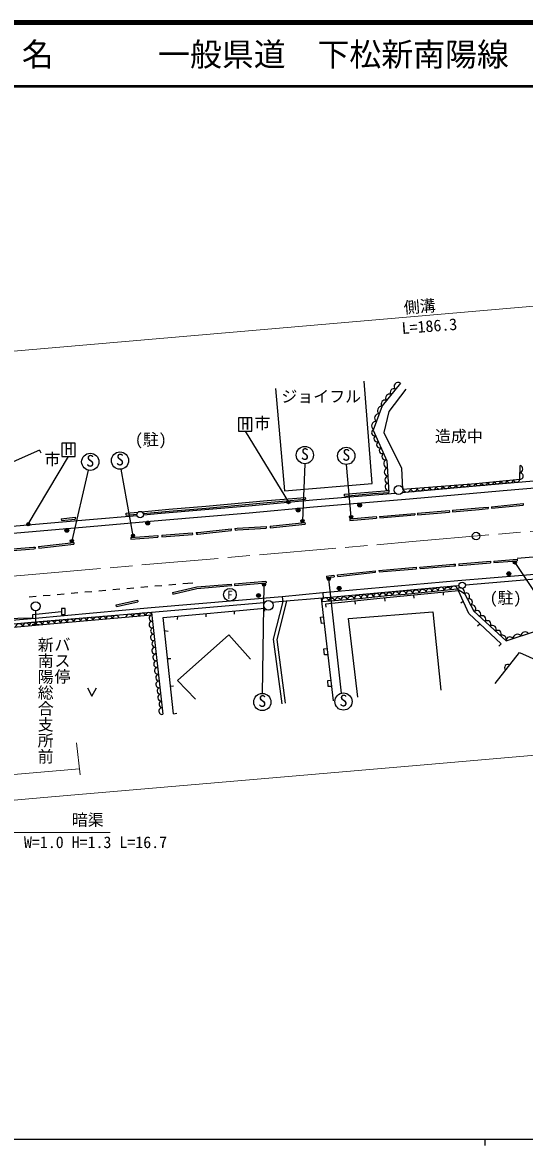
# Model space of a CAD drawing. Units: millimetres at full size, sheet at 1:1000; details may follow other scales. Extents: x 40000 to 680000, y 20000 to 380000.
# Drawn here: x 195462 to 274206, y 204000 to 380000 of the extents above; entities that cross this region are included whole.
import ezdxf
from ezdxf.enums import TextEntityAlignment as Align

# ---------------------------------------------------------------- set-up
doc = ezdxf.new("R2010")
doc.units = ezdxf.units.MM
doc.header["$LTSCALE"] = 1000
doc.linetypes.add('CHAIN', pattern=[18.5, 12, -1.5, 3.5, -1.5])
for name, color, linetype, lineweight in [('M-BGD', 7, 'Continuous', 25), ('M-BGD-EXST', 7, 'Continuous', 25), ('M-BMK', 2, 'CHAIN', 13), ('M-BMK-SRVR', 3, 'Continuous', 25), ('M-STR-HTXT', 7, 'Continuous', 13), ('M-STR-STRC', 7, 'Continuous', 25), ('M-TTL', 2, 'Continuous', 140), ('M-TTL-BAND', 7, 'Continuous', 25), ('M-TTL-LINE', 7, 'Continuous', 50)]:
    doc.layers.add(name, color=color, linetype=linetype, lineweight=lineweight)
doc.layers.add('M-BMK-HTXT', color=7, linetype='Continuous')
doc.layers.add('M-TTL-TXT', color=7, linetype='Continuous')
doc.styles.add('@ＭＳ ゴシック', font='')
doc.styles.add('ＭＳ ゴシック', font='')
doc.styles.get('@ＭＳ ゴシック').set_extended_font_data('@MS Gothic')
doc.styles.get('ＭＳ ゴシック').set_extended_font_data('MS Gothic')

msp = doc.modelspace()

# ---------------------------------------------------------------- hatches: boundary and pattern name
at = {"layer": 'M-BGD'}
for points in [[(248654, 304351, 1), (248054, 304351, 0.41421), (248354, 304051, 0.41421)], [(238994, 303586, 1), (238394, 303586, 0.41421), (238694, 303286, 0.41421)], [(215403, 301547, 1), (214803, 301547, 0.41421), (215103, 301247, 0.41421)], [(202724, 300409, 1), (202124, 300409, 0.41421), (202424, 300109, 0.41421)], [(272051, 293608, 1), (271451, 293608, 0.41421), (271751, 293308, 0.41421)], [(232778, 290208, 1), (232178, 290208, 0.41421), (232478, 289908, 0.41421)], [(245423, 291326, 1), (244823, 291326, 0.41421), (245123, 291026, 0.41421)]]:
    msp.add_hatch(color=256, dxfattribs=at).paths.add_polyline_path(points)
at = {"layer": 'M-BGD-EXST'}
for points in [[(237432, 304827, 1), (236932, 304827, 0.41421), (237182, 304577, 0.41421)], [(247254, 302500, 1), (246754, 302500, 0.41421), (247004, 302250, 0.41421)], [(196628, 301365, 1), (196128, 301365, 0.41421), (196378, 301115, 0.41421)], [(239617, 301874, 1), (239117, 301874, 0.41421), (239367, 301624, 0.41421)], [(213055, 299560, 1), (212555, 299560, 0.41421), (212805, 299310, 0.41421)], [(203443, 298739, 1), (202943, 298739, 0.41421), (203193, 298489, 0.41421)], [(272933, 295364, 1), (272433, 295364, 0.41421), (272683, 295114, 0.41421)], [(243763, 292787, 1), (243263, 292787, 0.41421), (243513, 292537, 0.41421)], [(233585, 291901, 1), (233085, 291901, 0.41421), (233335, 291651, 0.41421)]]:
    msp.add_hatch(color=256, dxfattribs=at).paths.add_polyline_path(points)

# ---------------------------------------------------------------- linework, layer by layer
at = {"layer": 'M-BGD'}
for p, q in [((198130, 312995), (198340, 312567)), ((239810, 305570), (239835, 305271)), ((245980, 305789), (245955, 306088)), ((269000, 304111), (273972, 304593)), ((273972, 304593), (273996, 304344)), ((211723, 303098), (213618, 303270)), ((211750, 302799), (211723, 303098)), ((211750, 302799), (213430, 302952)), ((251480, 302599), (256981, 303067)), ((251502, 302350), (257002, 302818)), ((256981, 303067), (257002, 302818)), ((257393, 303102), (262405, 303527)), ((257393, 303102), (257414, 302853)), ((257414, 302853), (262426, 303278)), ((262405, 303527), (262426, 303278)), ((262882, 303568), (262903, 303319)), ((268480, 304060), (268505, 303812)), ((269000, 304111), (269024, 303862)), ((269024, 303862), (273996, 304344)), ((201541, 302235), (203720, 302462)), ((201541, 302235), (201572, 301937)), ((201572, 301937), (203751, 302163)), ((203720, 302462), (203751, 302163)), ((233694, 301005), (233709, 300756)), ((234286, 301064), (239765, 301636)), ((234286, 301064), (234312, 300816)), ((234312, 300816), (239791, 301387)), ((239765, 301636), (239791, 301387)), ((246794, 302201), (250960, 302555)), ((246794, 302201), (246815, 301952)), ((246815, 301952), (250981, 302306)), ((250960, 302555), (250981, 302306)), ((251480, 302599), (251502, 302350)), ((212458, 299268), (216699, 299596)), ((212458, 299268), (212477, 299019)), ((212477, 299019), (216718, 299347)), ((216699, 299596), (216718, 299347)), ((217313, 299644), (222087, 300013)), ((217313, 299644), (217332, 299394)), ((217332, 299394), (222106, 299763)), ((222087, 300013), (222106, 299763)), ((222730, 300062), (222750, 299813)), ((228187, 300633), (228213, 300384)), ((228787, 300696), (228813, 300447)), ((197451, 297794), (197481, 297546)), ((198000, 297859), (203512, 298510)), ((198000, 297859), (198029, 297610)), ((198029, 297610), (203541, 298261)), ((203512, 298510), (203541, 298261)), ((269392, 295600), (273021, 295893)), ((273021, 295893), (273041, 295644)), ((244849, 293437), (250818, 294087)), ((250841, 293838), (250814, 294087)), ((251368, 294132), (257262, 294614)), ((251368, 294132), (251388, 293883)), ((251388, 293883), (257283, 294365)), ((257283, 294365), (257262, 294614)), ((257814, 294408), (257794, 294658)), ((263386, 294864), (263366, 295113)), ((263878, 295154), (268848, 295556)), ((263878, 295154), (263898, 294905)), ((263898, 294905), (268868, 295307)), ((268848, 295556), (268868, 295307)), ((269392, 295600), (269412, 295350)), ((269412, 295350), (273041, 295644)), ((228722, 292037), (233639, 292430)), ((228742, 291787), (233659, 292180)), ((233639, 292430), (233659, 292180)), ((243138, 293251), (244316, 293379)), ((243138, 293251), (243165, 293002)), ((243165, 293002), (244343, 293130)), ((244316, 293379), (244343, 293130)), ((244897, 293191), (244849, 293437)), ((244897, 293191), (250841, 293838)), ((218985, 290672), (219042, 290429)), ((228217, 291996), (228237, 291747)), ((228722, 292037), (228742, 291787)), ((242551, 290622), (242626, 289805)), ((261467, 290716), (261456, 290239)), ((210158, 288744), (213483, 289475)), ((210211, 288499), (210158, 288744)), ((210211, 288499), (213537, 289231)), ((213483, 289475), (213537, 289231)), ((236343, 289269), (236271, 290002)), ((244227, 273699), (242374, 289783)), ((242981, 288832), (243038, 288362)), ((247595, 289321), (247629, 288861)), ((252237, 289811), (252268, 289309)), ((256805, 290259), (256840, 289801)), ((264601, 289261), (264194, 289018)), ((197535, 287813), (197535, 285638)), ((215725, 287552), (217470, 271580)), ((219773, 286971), (219713, 286431)), ((224209, 287376), (224218, 286879)), ((233478, 288223), (233419, 287746)), ((267211, 285725), (266819, 285413)), ((217759, 284699), (218289, 284604)), ((270516, 282614), (270150, 282277)), ((218220, 280333), (218744, 280331)), ((218676, 276013), (219144, 276054)), ((219137, 271648), (219669, 271742))]:
    msp.add_line(p, q, dxfattribs=at)
for points in [[(235150, 322638), (236555, 306626), (250307, 307755), (249035, 323766)], [(254743, 323448), (251852, 319913), (250466, 316133), (252597, 311318), (252924, 306328)], [(255607, 322543), (252933, 319037), (252129, 315749), (254902, 310165), (255061, 306887), (266565, 307764), (273461, 308418), (273503, 310587)], [(198130, 312995), (176776, 303544), (178514, 299759)], [(255041, 306349), (256056, 306434), (270732, 307754), (282415, 308735)], [(177916, 298606), (192178, 299787), (206076, 301025), (217303, 301986), (231006, 303153), (241109, 304084), (256151, 305338), (270827, 306658), (282556, 307643)], [(214423, 302843), (217209, 303082), (230909, 304249), (241013, 305180), (253933, 306257)], [(245955, 306088), (250374, 306461), (252904, 306627)], [(245980, 305789), (250396, 306162), (252924, 306328)], [(214155, 303319), (218435, 303708), (224234, 304200), (233838, 305063), (239810, 305570)], [(214397, 303040), (218461, 303409), (224260, 303901), (233864, 304764), (239835, 305271)], [(177486, 299674), (192084, 300883), (205980, 302120), (213438, 302759)], [(262882, 303568), (267061, 303923), (268480, 304060)], [(262903, 303319), (267084, 303674), (268505, 303812)], [(228787, 300696), (229150, 300734), (233694, 301005)], [(222730, 300062), (222944, 300079), (228187, 300633)], [(222750, 299813), (222967, 299830), (228213, 300384)], [(228813, 300447), (229171, 300485), (233709, 300756)], [(355789, 299683), (351802, 299360), (333915, 297877), (311625, 295879), (291779, 294157), (278982, 292997), (264922, 291824)], [(326453, 298010), (311561, 296708), (291716, 294925), (278938, 293734), (263760, 292475), (242551, 290622), (236178, 289993), (215644, 288255), (197450, 286601), (182160, 285302), (179992, 284869), (171778, 283651), (156516, 282397), (144835, 281253)], [(192569, 297396), (197215, 297766), (197451, 297794)], [(192589, 297147), (197240, 297517), (197481, 297546)], [(294101, 297759), (290182, 297483), (283381, 296910), (275561, 296207), (273067, 295975)], [(257794, 294658), (263073, 295089), (263366, 295113)], [(257814, 294408), (263093, 294840), (263386, 294864)], [(218985, 290672), (222795, 291563), (228217, 291996)], [(219042, 290429), (222834, 291315), (228237, 291747)], [(263926, 291740), (263787, 291729), (242503, 289794), (236208, 289257), (234628, 289126)], [(242437, 289237), (248318, 289750), (252667, 290211), (255505, 290414), (263653, 291240), (264786, 290531), (266251, 287736), (271321, 283112), (276060, 284665), (278714, 286781)], [(270516, 282614), (265484, 287351), (263823, 290947), (252042, 289792), (242981, 288832)], [(233392, 289023), (215725, 287552), (197462, 285999), (182201, 284589), (180162, 284046), (171950, 282977), (156626, 281764), (141677, 280296), (124510, 278898), (114347, 278046), (93331, 276114), (87712, 275786), (76366, 274663)], [(236174, 273243), (234837, 283346), (236343, 289269)], [(236720, 273315), (235396, 283313), (236923, 289318)], [(182640, 284166), (193479, 285205), (202674, 286031), (215767, 287167)], [(219137, 271648), (217541, 286767), (233478, 288223)], [(228671, 287676), (228661, 287783), (228644, 287282)], [(248080, 274285), (246620, 286587), (259798, 287652), (261101, 275349)], [(197010, 285638), (197535, 285638), (198060, 285638)], [(242825, 285866), (242361, 285821), (242229, 286816), (242710, 286872)], [(222584, 273972), (219774, 276898), (227845, 284011), (231225, 280204)], [(243398, 280898), (242834, 280894), (242733, 281825), (243284, 281888)], [(269587, 276408), (273434, 281272), (279927, 278345), (289015, 275884), (291879, 274060)], [(243971, 275920), (243381, 275917), (243344, 276895), (243852, 276954)], [(205638, 275706), (206354, 274411), (207069, 275706)]]:
    msp.add_lwpolyline(points, dxfattribs=at)
for centre, radius in [((254452, 306727), 700), ((248354, 304351), 300), ((213924, 302875), 500), ((238694, 303586), 300), ((215103, 301547), 300), ((202424, 300409), 300), ((264424, 291782), 500), ((271751, 293608), 300), ((232478, 290208), 300), ((245123, 291326), 300), ((197535, 288513), 700), ((234045, 288654), 750)]:
    msp.add_circle(centre, radius, dxfattribs=at)
for centre, radius, start, end in [((253683, 322062), 542, 56.77017, 224.67354), ((254362, 322981), 603, 50.79399, 230.64971), ((252305, 320218), 590, 66.30277, 216.85612), ((253020, 321137), 610, 63.01024, 218.43346), ((251335, 318014), 651, 84.85896, 234.89677), ((251816, 319189), 676, 88.51665, 231.23908), ((250942, 316756), 726, 88.54391, 231.21183), ((250690, 315708), 480, 117.70989, 290.03384), ((251116, 314805), 523, 120.06436, 287.67937), ((251523, 313848), 522, 118.46001, 289.28371), ((251910, 312923), 483, 116.38757, 291.35615), ((252401, 312005), 564, 123.89279, 283.85093), ((252742, 310859), 634, 109.06032, 263.30051), ((252901, 309579), 690, 109.6631, 257.83178), ((273306, 309999), 620, 286.33618, 71.45892), ((252871, 308357), 560, 101.91778, 265.5771), ((268915, 308126), 544, 200.16705, 350.667), ((269965, 308225), 546, 200.02781, 350.80624), ((270964, 308246), 472, 193.30393, 357.53012), ((271941, 308387), 530, 197.69456, 353.1395), ((272957, 308448), 505, 194.17812, 356.65593), ((273500, 308911), 494, 265.51434, 92.28076), ((252930, 307217), 590, 99.98549, 267.50939), ((255730, 307032), 626, 193.02507, 355.69794), ((256850, 307001), 496, 181.80385, 6.91916), ((257830, 307082), 488, 182.55382, 6.16919), ((258799, 307167), 485, 183.77354, 4.94947), ((259796, 307292), 520, 189.21608, 359.50693), ((260856, 307424), 556, 194.17891, 354.5441), ((261949, 307524), 560, 195.86103, 352.86197), ((262940, 307491), 437, 184.7486, 3.97441), ((263890, 307678), 537, 196.97304, 351.74997), ((264897, 307718), 490, 193.85954, 354.86347), ((265957, 307965), 641, 206.94487, 341.77813), ((267000, 307867), 447, 193.24662, 357.58743), ((267918, 307975), 488, 195.08451, 355.74954), ((250042, 289910), 509, 8.5716, 183.53121), ((251012, 290048), 471, 4.53202, 187.57079), ((251988, 290076), 506, 13.0891, 179.0137), ((252986, 290128), 510, 15.97974, 172.94143), ((254026, 290195), 555, 15.77792, 172.41076), ((255103, 290331), 542, 10.18329, 178.42109), ((256154, 290436), 518, 10.58881, 180.98782), ((257173, 290549), 511, 9.6021, 181.97453), ((258251, 290540), 582, 20.90814, 170.66849), ((259249, 290809), 458, 3.91202, 187.66461), ((260190, 290815), 485, 14.48211, 177.09452), ((261123, 291015), 470, 1.93467, 189.64196), ((262119, 290926), 536, 22.93219, 168.64444), ((263135, 291166), 523, 8.13799, 183.43864), ((264103, 290699), 704, 346.25242, 129.70322), ((265050, 290056), 544, 296.28304, 119.02127), ((242946, 289320), 515, 0.68724, 189.28454), ((243956, 289262), 500, 17.35377, 172.618), ((244917, 289324), 491, 20.19908, 169.7727), ((245908, 289438), 533, 15.96465, 174.00713), ((246978, 289495), 564, 19.03299, 170.93879), ((248057, 289654), 546, 13.1669, 177.34149), ((249061, 289840), 475, 4.62367, 187.47914), ((265514, 289151), 519, 297.2034, 99.60262), ((265955, 288128), 597, 308.97988, 109.92373), ((208101, 286426), 476, 14.13681, 175.7858), ((209068, 286474), 510, 17.61973, 172.30288), ((210099, 286515), 557, 21.66841, 168.25421), ((212233, 286688), 564, 22.6732, 167.24942), ((213261, 286829), 512, 18.58574, 171.33688), ((214257, 286911), 517, 18.97681, 170.94581), ((215269, 286977), 533, 20.85862, 169.064), ((215859, 286655), 520, 100.17594, 272.29543), ((266752, 287274), 572, 317.99935, 130.27803), ((267560, 286446), 588, 324.58032, 130.68304), ((194955, 285158), 608, 22.22184, 168.04098), ((196031, 285350), 515, 14.53615, 175.72667), ((197032, 285457), 502, 12.75634, 177.50648), ((198075, 285492), 559, 18.08401, 172.17881), ((199079, 285677), 473, 8.86499, 181.39783), ((200012, 285756), 466, 9.50017, 180.76265), ((200973, 285793), 503, 14.76832, 175.49451), ((201952, 285886), 493, 14.40374, 175.85908), ((202984, 285904), 565, 20.73697, 169.26245), ((204062, 286005), 558, 20.10398, 169.81864), ((205048, 286183), 462, 11.58451, 178.3381), ((206026, 286196), 532, 18.59767, 171.32495), ((207093, 286239), 577, 22.58393, 167.33869), ((215810, 285636), 504, 82.06295, 290.40842), ((216092, 284647), 527, 101.634, 270.83737), ((268404, 285728), 524, 321.22069, 134.04267), ((269157, 284885), 620, 331.4456, 123.81776), ((216030, 283637), 488, 81.76982, 290.70154), ((270053, 284228), 504, 321.06595, 134.19741), ((270705, 283313), 652, 342.25512, 113.56208), ((271891, 283148), 565, 32.86006, 183.41808), ((273098, 283383), 735, 41.82424, 174.4539), ((274325, 283817), 681, 41.05465, 175.22349), ((216278, 281557), 518, 84.8762, 287.59516), ((216333, 282634), 561, 103.4279, 269.04346), ((216476, 280516), 549, 94.33721, 278.13415), ((216566, 279444), 528, 91.34502, 281.12634), ((216703, 278399), 528, 93.83231, 278.63906), ((271583, 278897), 516, 53.97643, 229.34226), ((216927, 277348), 548, 105.33601, 267.13535), ((216918, 276273), 528, 92.01503, 280.45633), ((217104, 275247), 514, 100.04638, 272.42498), ((217215, 274195), 546, 99.39039, 273.08097), ((217417, 273138), 541, 108.62565, 263.84571), ((217368, 272085), 515, 91.06262, 281.40874)]:
    msp.add_arc(centre, radius, start, end, dxfattribs=at)
at = {"layer": 'M-BGD-EXST'}
for p, q in [((231425, 318037), (229325, 318037)), ((229325, 318037), (229325, 315937)), ((231425, 315937), (231425, 318037)), ((229325, 315937), (231425, 315937)), ((230375, 315937), (237182, 304827)), ((203739, 314088), (201639, 314088)), ((201639, 314088), (201639, 311988)), ((203739, 311988), (203739, 314088)), ((196378, 301365), (202689, 311988)), ((201639, 311988), (203739, 311988)), ((205791, 309834), (203193, 298739)), ((212805, 299560), (210930, 310004)), ((239748, 310856), (239367, 301874)), ((247004, 302500), (246256, 310731)), ((272683, 295364), (275627, 290958)), ((245487, 274892), (243513, 292787)), ((233335, 291901), (233054, 274852))]:
    msp.add_line(p, q, dxfattribs=at)
for centre, radius in [((239753, 312206), 1350), ((246241, 312081), 1350), ((206098, 311148), 1350), ((210755, 311342), 1350), ((237182, 304827), 250), ((247004, 302500), 250), ((196378, 301365), 250), ((239367, 301874), 250), ((212805, 299560), 250), ((203193, 298739), 250), ((272683, 295364), 250), ((243513, 292787), 250), ((227998, 290316), 1000), ((233335, 291901), 250), ((233077, 273502), 1350), ((245808, 273581), 1350)]:
    msp.add_circle(centre, radius, dxfattribs=at)
at = {"layer": 'M-BMK'}
msp.add_lwpolyline([(67021, 282065), (73093, 282686), (83968, 283588), (98418, 284864), (116937, 286454), (136785, 288149), (195765, 293394), (256658, 298643), (319646, 304103), (346418, 306456), (380428, 308650), (392770, 308835), (411453, 308418), (421374, 307964), (428054, 307600), (443200, 306230), (458129, 304386), (472158, 302361), (494100, 298324), (516559, 292558), (525348, 290167), (534631, 287403), (546862, 283439), (562738, 277684)], dxfattribs=at)
at = {"layer": 'M-BMK-SRVR'}
msp.add_circle((266598, 299505), 600, dxfattribs=at)
at = {"layer": 'M-STR-HTXT'}
for p, q in [((174720, 326791), (361040, 342968)), ((203962, 267083), (204507, 262085)), ((155800, 258800), (204404, 263026))]:
    msp.add_line(p, q, dxfattribs=at)
for points in [[(181226, 284542), (191864, 253061), (209205, 253061)], [(70751, 247264), (76320, 247834), (86953, 248716), (101454, 249996), (119924, 251582), (139824, 253282), (198818, 258527), (259672, 263773), (322689, 269235), (349078, 271555), (381817, 273667), (392641, 273829), (410262, 273436), (419624, 273007), (425526, 272686), (439477, 271424), (453483, 269694), (466490, 267817), (486573, 264121), (507612, 258720), (515758, 256504), (524240, 253978), (535500, 250329), (550253, 244981)]]:
    msp.add_lwpolyline(points, dxfattribs=at)
at = {"layer": 'M-STR-STRC'}
for p, q in [((220613, 292072), (222173, 292206)), ((200886, 290369), (201982, 290463)), ((203078, 290558), (204174, 290652)), ((205270, 290747), (206366, 290842)), ((207462, 290936), (208558, 291031)), ((209653, 291126), (210749, 291220)), ((211845, 291315), (212941, 291409)), ((214037, 291504), (215133, 291599)), ((216229, 291693), (217325, 291788)), ((218421, 291882), (219517, 291977)), ((196502, 289990), (197598, 290085)), ((198694, 290179), (199790, 290274))]:
    msp.add_line(p, q, dxfattribs=at)
msp.add_lwpolyline([(154458, 283489), (190025, 286558), (197091, 286691), (197099, 287243), (201577, 287686)], dxfattribs=at)
msp.add_lwpolyline([(201577, 287236), (202177, 287236), (202177, 288136), (201577, 288136)], close=True, dxfattribs=at)
at = {"layer": 'M-TTL'}
msp.add_line((680000, 380000), (40000, 380000), dxfattribs=at)
at = {"layer": 'M-TTL-BAND'}
for p, q in [((40000, 205000), (579000, 205000)), ((268000, 205000), (268000, 204000))]:
    msp.add_line(p, q, dxfattribs=at)
at = {"layer": 'M-TTL-LINE'}
msp.add_line((40000, 370000), (680000, 370000), dxfattribs=at)

# ---------------------------------------------------------------- texts
at = {"layer": 'M-BGD-EXST', "style": 'ＭＳ ゴシック'}
for s, p in [('H', (229778, 315629)), ('市', (231832, 315738)), ('H', (202092, 311680)), ('市', (198900, 310101))]:
    msp.add_text(s, height=1833, dxfattribs=at).set_placement(p, align=Align.BOTTOM_LEFT)
for p in [(239098, 310914), (205442, 309856), (210100, 310050), (245586, 310788), (232422, 272210), (245153, 272288)]:
    msp.add_text('S', height=1833, rotation=358.508, dxfattribs=at).set_placement(p, align=Align.BOTTOM_LEFT)
msp.add_text('F', height=1320, dxfattribs=at).set_placement((228009, 290288), align=Align.MIDDLE_CENTER)
at = {"layer": 'M-BMK-HTXT', "style": 'ＭＳ ゴシック'}
for s, p in [('ジョイフル', (236068, 319927)), ('(駐)', (213098, 313182)), ('造成中', (260156, 313695)), ('(駐)', (268736, 288366))]:
    msp.add_text(s, height=1833, dxfattribs=at).set_placement(p, align=Align.BOTTOM_LEFT)
at = {"layer": 'M-BMK-HTXT', "style": '@ＭＳ ゴシック'}
for s, p in [('新南陽総合支所前', (197608, 283749)), ('バス停', (200242, 283767))]:
    msp.add_text(s, height=1833, rotation=270, dxfattribs=at).set_placement(p, align=Align.BOTTOM_LEFT)
at = {"layer": 'M-STR-HTXT', "style": 'ＭＳ ゴシック'}
for s, rotation, p in [('側溝', 4.485, (255374, 333835)), ('L=186.3', 4.399, (255043, 330623))]:
    msp.add_text(s, height=1833, rotation=rotation, dxfattribs=at).set_placement(p, align=Align.BOTTOM_LEFT)
for s, p in [('暗渠', (203205, 253561)), ('W=1.0 H=1.3 L=16.7', (195699, 250065))]:
    msp.add_text(s, height=1833, dxfattribs=at).set_placement(p, align=Align.BOTTOM_LEFT)
at = {"layer": 'M-TTL-TXT', "style": 'ＭＳ ゴシック'}
for s, p in [('路 線 名', (180380, 375000)), ('一般県道\u3000下松新南陽線', (216734, 375000))]:
    msp.add_text(s, height=3666, dxfattribs=at).set_placement(p, align=Align.MIDDLE_LEFT)

doc.saveas('drawing.dxf')
